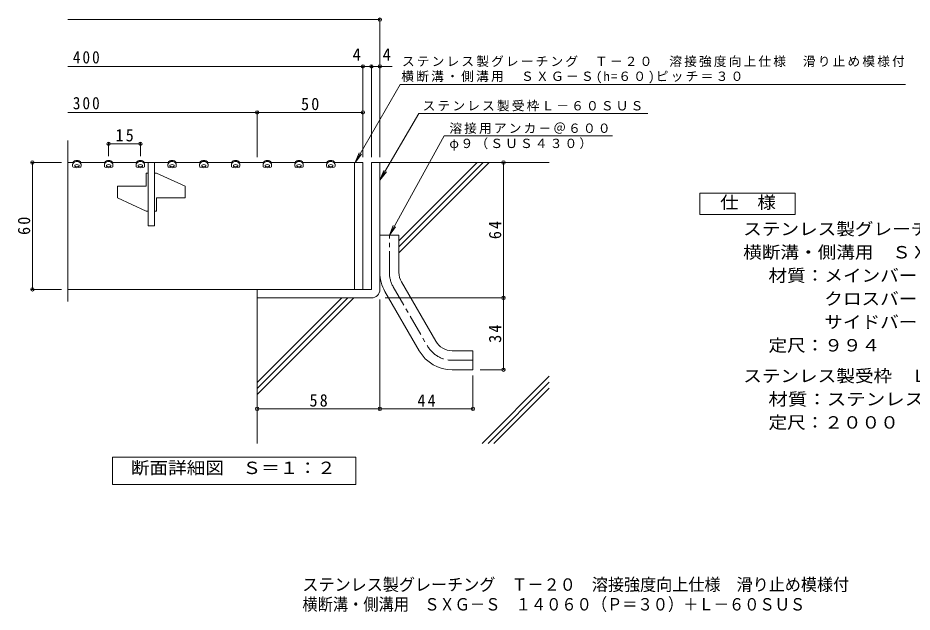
# Model space of a CAD drawing. Units: millimetres on the paper, enlarged 10 times, with parts at other scales. Extents: x -1469 to 1739, y -1369 to 1173.
# Drawn here: x -1469 to 644, y -1369 to 35 of the extents above; entities that cross this region are included whole.
import ezdxf
from ezdxf.enums import TextEntityAlignment as Align

# ---------------------------------------------------------------- set-up
doc = ezdxf.new("R2010")
doc.units = ezdxf.units.MM
doc.header["$LTSCALE"] = 10
doc.header["$PDMODE"] = 32
doc.header["$PDSIZE"] = 8
doc.linetypes.add('CHAIN1', pattern=[8, 5, -1, 1, -1])
for name, color, linetype, lineweight in [('D-0', 3, 'Continuous', 9), ('D-1', 2, 'Continuous', 9), ('D-2', 3, 'Continuous', 9), ('D-4', 7, 'Continuous', 9), ('D-5', 7, 'Continuous', 9), ('D-6', 6, 'Continuous', 9), ('F-5_F-5ﾚｲﾔ', 2, 'Continuous', 9)]:
    doc.layers.add(name, color=color, linetype=linetype, lineweight=lineweight)
doc.layers.add('F-0_F-0ﾚｲﾔ', color=6, linetype='Continuous')
doc.styles.add('ＭＳ ゴシック', font='')
doc.styles.get('ＭＳ ゴシック').set_extended_font_data('MS Gothic')

msp = doc.modelspace()

# ---------------------------------------------------------------- linework, layer by layer
at = {"layer": 'D-0', "color": 7}
for p, q in [((-1254.51, -291.53), (-1254.51, -258.99)), ((-1254.51, -261.99), (-1179.51, -261.99)), ((-1179.51, -291.53), (-1179.51, -258.99))]:
    msp.add_line(p, q, dxfattribs=at)
at = {"layer": 'D-0'}
for p, q in [((-1338.88, -306.43), (-1351.21, -306.43)), ((-1339.52, -315.14), (-1339.52, -310.67)), ((-1334.52, -315.87), (-1334.52, -312.6)), ((-1324.52, -315.87), (-1324.52, -312.6)), ((-1263.88, -306.43), (-1320.17, -306.43)), ((-1319.52, -315.14), (-1319.52, -310.67)), ((-1264.52, -315.14), (-1264.52, -310.67)), ((-1259.52, -315.87), (-1259.52, -312.6)), ((-1249.52, -315.87), (-1249.52, -312.6)), ((-1188.88, -306.43), (-1245.17, -306.43)), ((-1244.52, -315.14), (-1244.52, -310.67)), ((-1189.52, -315.14), (-1189.52, -310.67)), ((-1184.52, -315.87), (-1184.52, -312.6)), ((-1174.52, -315.87), (-1174.52, -312.6)), ((-1113.88, -306.43), (-1170.17, -306.43)), ((-1169.52, -315.14), (-1169.52, -310.67)), ((-1161.04, -456.43), (-1161.04, -306.43)), ((-1146.04, -306.43), (-1146.04, -456.43)), ((-1114.52, -315.14), (-1114.52, -310.67)), ((-1109.52, -315.87), (-1109.52, -312.6)), ((-1099.52, -315.87), (-1099.52, -312.6)), ((-1038.88, -306.43), (-1095.17, -306.43)), ((-1094.52, -315.14), (-1094.52, -310.67)), ((-1039.52, -315.14), (-1039.52, -310.67)), ((-1034.52, -315.87), (-1034.52, -312.6)), ((-1024.52, -315.87), (-1024.52, -312.6)), ((-963.88, -306.43), (-1020.17, -306.43)), ((-1019.52, -315.14), (-1019.52, -310.67)), ((-964.52, -315.14), (-964.52, -310.67)), ((-959.52, -315.87), (-959.52, -312.6)), ((-949.52, -315.87), (-949.52, -312.6)), ((-888.88, -306.43), (-945.17, -306.43)), ((-944.52, -315.14), (-944.52, -310.67)), ((-889.52, -315.14), (-889.52, -310.67)), ((-884.52, -315.87), (-884.52, -312.6)), ((-874.52, -315.87), (-874.52, -312.6)), ((-813.88, -306.43), (-870.17, -306.43)), ((-869.52, -315.14), (-869.52, -310.67)), ((-814.52, -315.14), (-814.52, -310.67)), ((-809.52, -315.87), (-809.52, -312.6)), ((-799.52, -315.87), (-799.52, -312.6)), ((-738.88, -306.43), (-795.17, -306.43)), ((-794.52, -315.14), (-794.52, -310.67)), ((-739.52, -315.14), (-739.52, -310.67)), ((-734.52, -315.87), (-734.52, -312.6)), ((-724.52, -315.87), (-724.52, -312.6)), ((-653.54, -306.43), (-720.17, -306.43)), ((-719.52, -315.14), (-719.52, -310.67)), ((-1161.04, -331.43), (-1166.04, -331.43)), ((-1166.04, -362.68), (-1166.04, -331.43)), ((-1141.04, -331.43), (-1146.04, -331.43)), ((-1141.04, -331.43), (-1073.54, -362.68)), ((-1166.04, -362.68), (-1233.54, -362.68)), ((-1233.54, -390.18), (-1233.54, -362.68)), ((-1073.54, -390.18), (-1073.54, -362.68)), ((-1141.04, -390.18), (-1141.04, -421.43)), ((-1073.54, -390.18), (-1141.04, -390.18)), ((-1146.04, -421.43), (-1141.04, -421.43)), ((-1161.04, -456.43), (-1146.04, -456.43))]:
    msp.add_line(p, q, dxfattribs=at)
msp.add_lwpolyline([(-1233.54, -390.18), (-1166.04, -421.43), (-1161.04, -421.43)], dxfattribs=at)
for centre, radius, start, end in [((-1337.02, -310.67), 2.5, 148.99734, 180), ((-1337.02, -315.14), 2.5, 180, 250.5285), ((-1329.52, -315.18), 11.25, 31.00233, 148.99767), ((-1329.52, -312.68), 11.25, 33.74878, 146.25122), ((-1329.52, -322.68), 11.25, 63.6122, 116.3878), ((-1329.52, -293.93), 22.5, 257.16035, 282.83965), ((-1322.02, -315.14), 2.5, 289.4715, 0), ((-1322.02, -310.67), 2.5, 0, 31.00266), ((-1262.02, -310.67), 2.5, 148.99734, 180), ((-1262.02, -315.14), 2.5, 180, 250.5285), ((-1254.52, -315.18), 11.25, 31.00233, 148.99767), ((-1254.52, -312.68), 11.25, 33.74878, 146.25122), ((-1254.52, -322.68), 11.25, 63.6122, 116.3878), ((-1254.52, -293.93), 22.5, 257.16035, 282.83965), ((-1247.02, -315.14), 2.5, 289.4715, 0), ((-1247.02, -310.67), 2.5, 0, 31.00266), ((-1187.02, -310.67), 2.5, 148.99734, 180), ((-1187.02, -315.14), 2.5, 180, 250.5285), ((-1179.52, -315.18), 11.25, 31.00233, 148.99767), ((-1179.52, -312.68), 11.25, 33.74861, 146.25139), ((-1179.52, -322.68), 11.25, 63.6122, 116.3878), ((-1179.52, -293.93), 22.5, 257.16035, 282.83965), ((-1172.02, -315.14), 2.5, 289.4715, 0), ((-1172.02, -310.67), 2.5, 0, 31.00266), ((-1112.02, -310.67), 2.5, 148.99734, 180), ((-1112.02, -315.14), 2.5, 180, 250.5285), ((-1104.52, -315.18), 11.25, 31.00233, 148.99767), ((-1104.52, -312.68), 11.25, 33.74861, 146.25139), ((-1104.52, -322.68), 11.25, 63.6122, 116.3878), ((-1104.52, -293.93), 22.5, 257.16035, 282.83965), ((-1097.02, -315.14), 2.5, 289.4715, 0), ((-1097.02, -310.67), 2.5, 0, 31.00266), ((-1037.02, -310.67), 2.5, 148.99734, 180), ((-1037.02, -315.14), 2.5, 180, 250.5285), ((-1029.52, -315.18), 11.25, 31.00233, 148.99767), ((-1029.52, -312.68), 11.25, 33.74861, 146.25139), ((-1029.52, -322.68), 11.25, 63.6122, 116.3878), ((-1029.52, -293.93), 22.5, 257.16035, 282.83965), ((-1022.02, -315.14), 2.5, 289.4715, 0), ((-1022.02, -310.67), 2.5, 0, 31.00266), ((-962.02, -310.67), 2.5, 148.99734, 180), ((-962.02, -315.14), 2.5, 180, 250.5285), ((-954.52, -315.18), 11.25, 31.00233, 148.99767), ((-954.52, -312.68), 11.25, 33.74861, 146.25139), ((-954.52, -322.68), 11.25, 63.6122, 116.3878), ((-954.52, -293.93), 22.5, 257.16035, 282.83965), ((-947.02, -315.14), 2.5, 289.4715, 0), ((-947.02, -310.67), 2.5, 0, 31.00266), ((-887.02, -310.67), 2.5, 148.99734, 180), ((-887.02, -315.14), 2.5, 180, 250.5285), ((-879.52, -315.18), 11.25, 31.00233, 148.99767), ((-879.52, -312.68), 11.25, 33.74861, 146.25139), ((-879.52, -322.68), 11.25, 63.6122, 116.3878), ((-879.52, -293.93), 22.5, 257.16035, 282.83965), ((-872.02, -315.14), 2.5, 289.4715, 0), ((-872.02, -310.67), 2.5, 0, 31.00266), ((-812.02, -310.67), 2.5, 148.99734, 180), ((-812.02, -315.14), 2.5, 180, 250.5285), ((-804.52, -315.18), 11.25, 31.00233, 148.99767), ((-804.52, -312.68), 11.25, 33.74861, 146.25139), ((-804.52, -322.68), 11.25, 63.6122, 116.3878), ((-804.52, -293.93), 22.5, 257.16035, 282.83965), ((-797.02, -315.14), 2.5, 289.4715, 0), ((-797.02, -310.67), 2.5, 0, 31.00266), ((-737.02, -310.67), 2.5, 148.99734, 180), ((-737.02, -315.14), 2.5, 180, 250.5285), ((-729.52, -315.18), 11.25, 31.00233, 148.99767), ((-729.52, -312.68), 11.25, 33.74861, 146.25139), ((-729.52, -322.68), 11.25, 63.6122, 116.3878), ((-729.52, -293.93), 22.5, 257.16035, 282.83965), ((-722.02, -315.14), 2.5, 289.4715, 0), ((-722.02, -310.67), 2.5, 0, 31.00266), ((-1329.52, -293.93), 25, 250.52866, 289.47134), ((-1254.52, -293.93), 25, 250.52866, 289.47134), ((-1179.52, -293.93), 25, 250.52866, 289.47134), ((-1104.52, -293.93), 25, 250.52866, 289.47134), ((-1029.52, -293.93), 25, 250.52866, 289.47134), ((-954.52, -293.93), 25, 250.52866, 289.47134), ((-879.52, -293.93), 25, 250.52866, 289.47134), ((-804.52, -293.93), 25, 250.52866, 289.47134), ((-729.52, -293.93), 25, 250.52866, 289.47134)]:
    msp.add_arc(centre, radius, start, end, dxfattribs=at)
at = {"layer": 'D-0', "color": 7}
for p in [(-1254.51, -261.99), (-1179.51, -261.99)]:
    msp.add_point(p, dxfattribs=at)
at = {"layer": 'D-1'}
for p, q in [((-633.54, -306.43), (-613.54, -306.43)), ((-633.54, -306.43), (-633.54, -606.43)), ((-613.54, -306.43), (-613.54, -606.43)), ((-613.54, -478.43), (-568.54, -478.43)), ((-568.54, -566.36), (-568.54, -478.43)), ((-481.53, -728.95), (-562.5, -588.88)), ((-903.54, -606.43), (-903.54, -626.43)), ((-633.54, -606.43), (-903.54, -606.43)), ((-601.46, -611.4), (-520.49, -751.47)), ((-633.54, -626.43), (-903.54, -626.43)), ((-442.57, -751.43), (-393.54, -751.43)), ((-393.54, -796.43), (-393.54, -751.43)), ((-393.54, -796.43), (-442.57, -796.43))]:
    msp.add_line(p, q, dxfattribs=at)
at = {"layer": 'D-1', "linetype": 'CHAIN1'}
for p, q in [((-591.04, -566.36), (-591.04, -478.43)), ((-581.98, -600.14), (-501.01, -740.21)), ((-442.57, -773.93), (-393.54, -773.93))]:
    msp.add_line(p, q, dxfattribs=at)
at = {"layer": 'D-1'}
for centre, radius, start, end in [((-523.54, -566.36), 90, 180, 210.0294), ((-523.54, -566.36), 45, 180, 210.02954), ((-633.54, -606.43), 20, 270, 0), ((-442.57, -706.43), 45, 210.02954, 270), ((-442.57, -706.43), 90, 210.02939, 270)]:
    msp.add_arc(centre, radius, start, end, dxfattribs=at)
at = {"layer": 'D-1', "linetype": 'CHAIN1'}
for centre, start, end in [((-523.54, -566.36), 180, 210.02942), ((-442.57, -706.43), 210.02939, 270)]:
    msp.add_arc(centre, 67.5, start, end, dxfattribs=at)
at = {"layer": 'D-2'}
for p, q in [((-1351.21, -635.23), (-1351.21, -254.34)), ((-673.54, -306.43), (-673.54, -606.43)), ((-653.54, -306.43), (-653.54, -606.43)), ((-1351.21, -606.43), (-653.54, -606.43))]:
    msp.add_line(p, q, dxfattribs=at)
at = {"layer": 'D-4'}
for p, q in [((-1351.21, 31.44), (-613.54, 31.44)), ((-613.54, -293.47), (-613.54, 34.44)), ((-1351.21, -79.26), (-653.54, -79.26)), ((-653.54, -293.47), (-653.54, -76.26)), ((-653.54, -79.26), (-638.54, -79.26)), ((-638.54, -79.26), (-584.17, -79.26)), ((-633.54, -293.47), (-633.54, -76.26)), ((-1351.21, -188.01), (-903.54, -188.01)), ((-903.54, -293.47), (-903.54, -185.01)), ((-903.54, -188.01), (-653.54, -188.01)), ((-1366.21, -306.43), (-1437.54, -306.43)), ((-1434.54, -606.43), (-1434.54, -306.43)), ((-321.23, -626.43), (-321.23, -306.43)), ((-613.54, -348.09), (-603.82, -325.06)), ((-613.54, -348.09), (-598.19, -328.36)), ((-1366.21, -606.43), (-1437.54, -606.43)), ((-613.54, -630.24), (-613.54, -891.83)), ((-601.03, -626.43), (-318.23, -626.43)), ((-321.23, -796.43), (-321.23, -626.43)), ((-376.4, -796.43), (-318.23, -796.43)), ((-393.54, -810.13), (-393.54, -891.83))]:
    msp.add_line(p, q, dxfattribs=at)
msp.add_lwpolyline([(-903.54, -888.83), (-613.54, -888.83), (-393.54, -888.83)], dxfattribs=at)
for p in [(-613.54, 31.44), (-653.54, -79.26), (-633.54, -79.26), (-613.54, -79.26), (-903.54, -188.01), (-653.54, -188.01), (-1434.54, -306.43), (-321.23, -306.43), (-1434.54, -606.43), (-321.23, -626.43), (-321.23, -796.43), (-903.54, -888.83), (-613.54, -888.83), (-393.54, -888.83)]:
    msp.add_point(p, dxfattribs=at)
at = {"layer": 'D-5'}
for p, q in [((-671.84, -306.43), (-565.41, -122.09)), ((-565.41, -122.09), (629.13, -122.09)), ((-613.54, -348.09), (-521.14, -190.49)), ((-521.14, -190.49), (19.84, -190.49)), ((-461.27, -243.58), (-591.04, -478.43)), ((-461.27, -243.58), (-63.41, -243.58)), ((-671.84, -306.43), (-662.27, -283.33)), ((-671.84, -306.43), (-656.62, -286.6)), ((-591.04, -478.43), (-581.91, -455.16)), ((-591.04, -478.43), (-576.2, -458.31))]:
    msp.add_line(p, q, dxfattribs=at)
msp.add_lwpolyline([(-1245.53, -1067.76), (-1245.53, -1002.76), (-670.53, -1002.76), (-670.53, -1067.76)], close=True, dxfattribs=at)
at = {"layer": 'D-6'}
for p, q in [((-613.54, -306.43), (-213.54, -306.43)), ((-568.54, -519.67), (-355.3, -306.43)), ((-568.54, -505.53), (-369.44, -306.43)), ((-568.54, -491.39), (-383.58, -306.43)), ((-903.54, -626.43), (-903.54, -970.42)), ((-903.54, -826.39), (-703.58, -626.43)), ((-903.54, -840.53), (-689.44, -626.43)), ((-903.54, -854.67), (-675.3, -626.43)), ((-372.06, -970.42), (-213.54, -811.9)), ((-357.91, -970.42), (-213.54, -826.04)), ((-343.77, -970.42), (-213.54, -840.18))]:
    msp.add_line(p, q, dxfattribs=at)
at = {"layer": 'F-5_F-5ﾚｲﾔ', "color": 7}
msp.add_lwpolyline([(143.06, -429.11), (143.06, -379.11), (368.06, -379.11), (368.06, -429.11)], close=True, dxfattribs=at)

# ---------------------------------------------------------------- texts
at = {"layer": 'D-0', "color": 2, "insert": (-1238.26, -256.99), "char_height": 29.33, "attachment_point": 7, "style": 'ＭＳ ゴシック'}
msp.add_mtext('\\T1.27;\\W0.95;15', dxfattribs=at)
at = {"layer": 'D-4', "color": 2, "style": 'ＭＳ ゴシック'}
for p in [(-677.88, -74.26), (-606.93, -74.26)]:
    msp.add_text('4', height=29.33, dxfattribs=at).set_placement(p, align=Align.BOTTOM_LEFT)
at = {"layer": 'D-4', "color": 2, "char_height": 29.33, "attachment_point": 7, "style": 'ＭＳ ゴシック'}
for s, insert in [('\\T1.27;\\W0.9;400', (-1339.18, -72.68)), ('\\T1.27;\\W0.9;300', (-1339.18, -181.16)), ('\\T1.27;\\W0.95;50', (-799.79, -183.01)), ('\\T1.27;\\W0.95;58', (-779.79, -883.83)), ('\\T1.27;\\W0.95;44', (-524.79, -883.83))]:
    msp.add_mtext(s, dxfattribs=dict(at, insert=insert))
at = {"layer": 'D-4', "color": 2, "char_height": 29.33, "attachment_point": 7, "rotation": 90, "style": 'ＭＳ ゴシック'}
for s, insert in [('\\T1.27;\\W0.95;60', (-1439.54, -477.68)), ('\\T1.27;\\W0.95;64', (-326.23, -487.68)), ('\\T1.27;\\W0.95;34', (-326.23, -732.68))]:
    msp.add_mtext(s, dxfattribs=dict(at, insert=insert))
at = {"layer": 'D-5', "color": 2, "style": 'ＭＳ ゴシック', "width": 1.1}
msp.add_text('断面詳細図\u3000Ｓ＝１：２', height=29.33, dxfattribs=at).set_placement((-1202.11, -1051.79), align=Align.BOTTOM_LEFT)
at = {"layer": 'D-5', "char_height": 21.99, "attachment_point": 7, "style": 'ＭＳ ゴシック'}
for s, insert in [('\\T1.17;ステンレス製グレーチング\u3000Ｔ－２０\u3000溶接強度向上仕様\u3000滑り止め模様付', (-561.13, -80.94)), ('\\T1.18;横断溝・側溝用\u3000ＳＸＧ－Ｓ(h=６０)ピッチ＝３０', (-563.01, -119.42)), ('\\T1.17;ステンレス製受枠Ｌ－６０ＳＵＳ', (-512.29, -185.73)), ('\\T1.17;溶接用アンカ－＠６００', (-449.28, -238.92)), ('\\T1.17;φ９（ＳＵＳ４３０）', (-449.28, -278.24))]:
    msp.add_mtext(s, dxfattribs=dict(at, insert=insert))
at = {"layer": 'F-0_F-0ﾚｲﾔ', "style": 'ＭＳ ゴシック', "width": 0.9}
msp.add_text('横断溝・側溝用\u3000ＳＸＧ－Ｓ\u3000１４０６０（Ｐ＝３０）＋Ｌ－６０ＳＵＳ', height=29.33, dxfattribs=at).set_placement((-796.58, -1374.31), align=Align.BOTTOM_LEFT)
at = {"layer": 'F-5_F-5ﾚｲﾔ', "style": 'ＭＳ ゴシック'}
for s, width, p in [('仕\u3000様', 1.1, (190.56, -424.11)), ('ステンレス製グレーチング\u3000Ｔ－２０\u3000溶接強度向上仕様\u3000滑り止め模様付', 1.1, (245.15, -487.03)), ('横断溝・側溝用\u3000ＳＸＧ－Ｓ\u3000１４０６０（Ｐ＝３０）', 1.1, (245.15, -542.03)), ('材質：メインバー\u3000ＦＢ４×６０（ＳＵＳ３０４）', 1.1, (304.86, -597.03)), ('\u3000\u3000\u3000クロスバー\u3000ＦＢ３×３０（ＳＵＳ３０４）', 1.1, (304.86, -652.03)), ('\u3000\u3000\u3000サイドバー\u3000ＦＢ４×６０（ＳＵＳ３０４）', 1.1, (304.86, -707.03)), ('定尺：９９４', 1.1, (304.86, -762.03)), ('ステンレス製受枠\u3000Ｌ－６０ＳＵＳ', 1.1, (245.15, -834.37)), ('材質：ステンレス鋼板ｔ＝４．０（ＳＵＳ３０４）', 1.15, (304.86, -889.37)), ('定尺：２０００', 1.1, (304.86, -944.37))]:
    msp.add_text(s, height=29.33, dxfattribs=dict(at, width=width)).set_placement(p, align=Align.BOTTOM_LEFT)
at = {"layer": 'F-5_F-5ﾚｲﾔ', "color": 6, "style": 'ＭＳ ゴシック', "width": 0.95}
msp.add_text('ステンレス製グレーチング\u3000Ｔ－２０\u3000溶接強度向上仕様\u3000滑り止め模様付', height=29.33, dxfattribs=at).set_placement((-796.58, -1327.67), align=Align.BOTTOM_LEFT)

doc.saveas('drawing.dxf')
